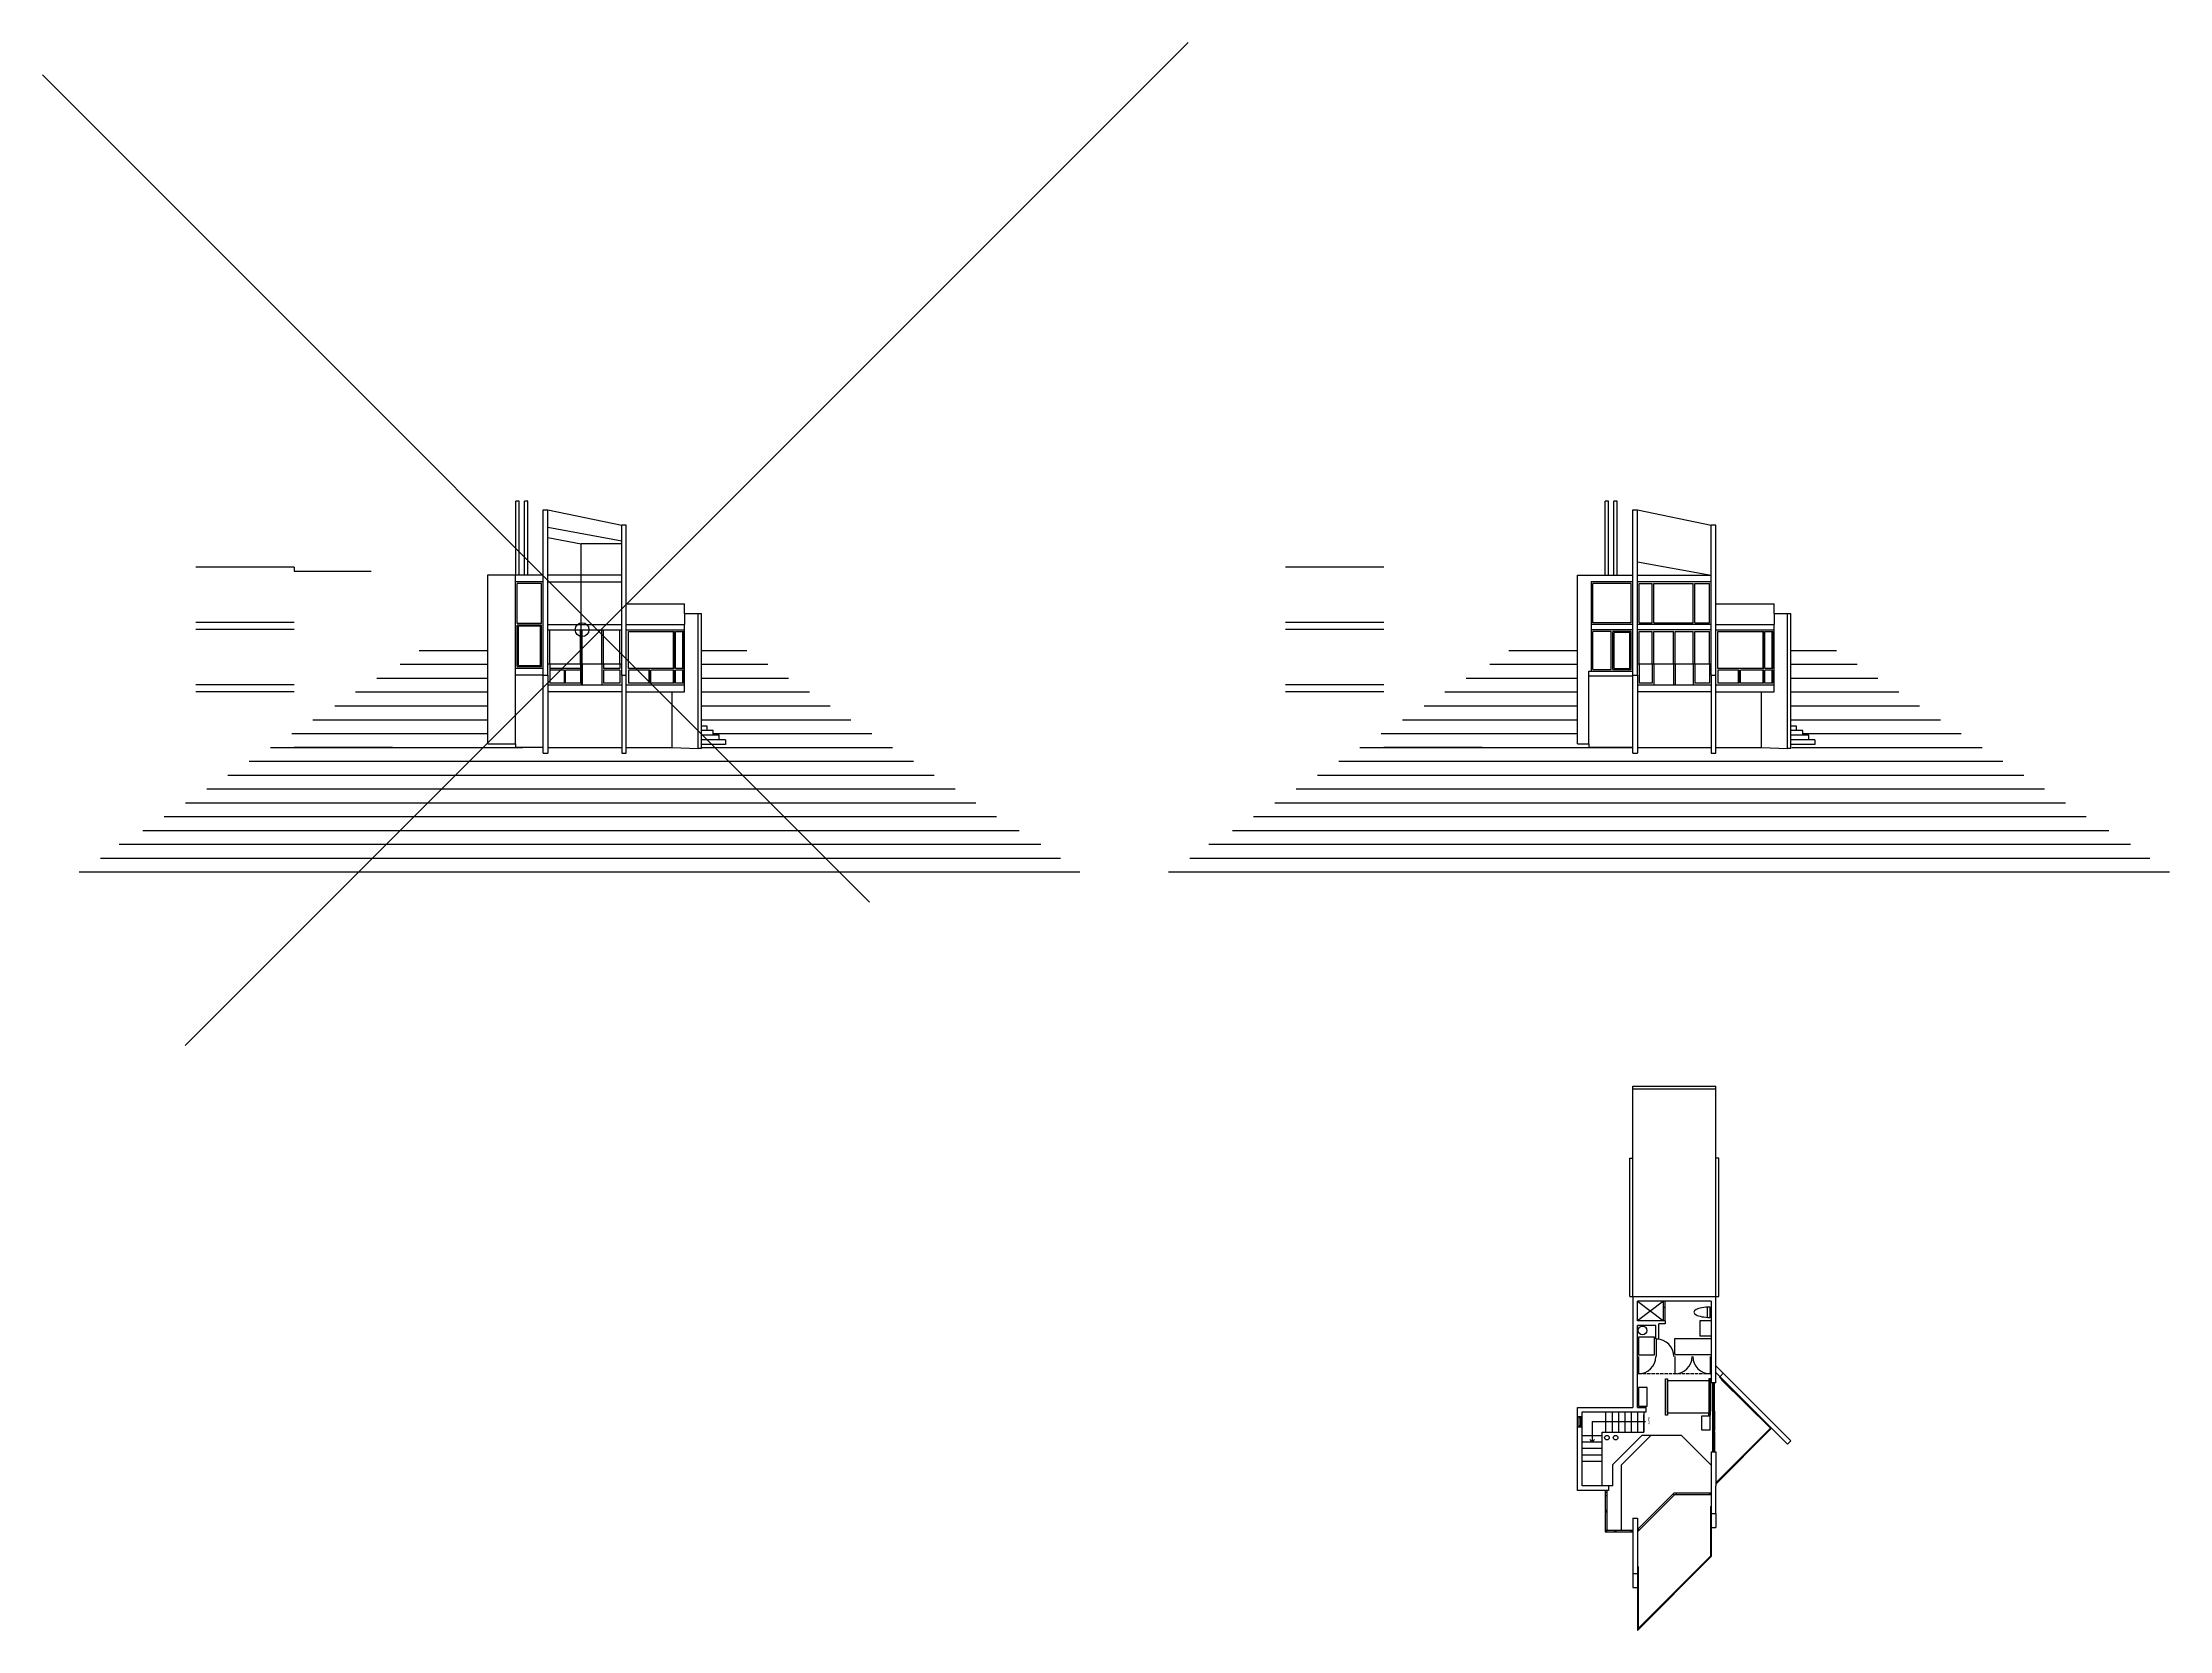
# Model space of a CAD drawing. Header units: inches. Extents: x -30960 to 5972, y 141 to 7569.
# Drawn here: x -22610 to -18922, y 2154 to 4907 of the extents above; entities that cross this region are included whole.
import ezdxf

# ---------------------------------------------------------------- set-up
doc = ezdxf.new("R2010")
doc.units = ezdxf.units.IN
doc.header["$LTSCALE"] = 0.5
doc.header["$MEASUREMENT"] = 0
doc.linetypes.add('ACAD_ISO02W100', pattern=[15, 12, -3])
for name, color, linetype in [('A-doors', 254, 'Continuous'), ('A-Elev-North', 7, 'Continuous'), ('A-Elev-South', 7, 'Continuous'), ('A-fixtures', 140, 'Continuous'), ('A-furniture', 33, 'Continuous'), ('A-glazing', 252, 'Continuous'), ('A-millwork', 252, 'Continuous'), ('A-roof', 253, 'Continuous'), ('A-soffit', 251, 'ACAD_ISO02W100'), ('A-stairs', 252, 'Continuous'), ('A-text', 254, 'Continuous'), ('A-walls', 7, 'Continuous'), ('construction', 160, 'Continuous')]:
    doc.layers.add(name, color=color, linetype=linetype)

msp = doc.modelspace()

# ---------------------------------------------------------------- linework, layer by layer
at = {"layer": 'A-doors'}
msp.add_line((-19812.9, 2659.7, -10295.1), (-19807.9, 2659.7, -10295.1), dxfattribs=at)
at = {"layer": 'A-Elev-North', "color": 251}
for p, q in [((-21676.3, 3829.3), (-21676.3, 4038.4)), ((-21497, 3917.3), (-21497, 3898.3)), ((-19607.8, 3917.3), (-19607.8, 3898.3)), ((-21516.1, 3822.3, -14323), (-21516.1, 3886.3, -14323)), ((-21500.2, 3822.3, -14323), (-21500.2, 3886.3, -14323)), ((-19626.9, 3822.3, -14323), (-19626.9, 3886.3, -14323)), ((-19611, 3822.3, -14323), (-19611, 3886.3, -14323)), ((-21677.8, 3829.3), (-21677.8, 3796.3)), ((-21558.5, 3796.3), (-21558.5, 3819.3)), ((-21516.1, 3796.3), (-21516.1, 3819.3)), ((-21500.2, 3796.3, -14323), (-21500.2, 3819.3, -14323)), ((-19669.3, 3796.3), (-19669.3, 3819.3)), ((-19626.9, 3796.3), (-19626.9, 3819.3)), ((-19611, 3796.3, -14323), (-19611, 3819.3, -14323))]:
    msp.add_line(p, q, dxfattribs=at)
at = {"layer": 'A-Elev-North', "color": 254}
for p, q in [((-22174, 3997.6, -51475.7), (-22174, 3990.6, -51475.7)), ((-22174, 3990.6, -51475.7), (-22040.7, 3990.6, -51475.7))]:
    msp.add_line(p, q, dxfattribs=at)
at = {"layer": 'A-Elev-North', "color": 253}
for p, q in [((-21838.1, 3984.3), (-21742.1, 3984.3)), ((-19948.9, 3983.6, -51475.7), (-19852.9, 3983.6, -51475.7)), ((-21742.1, 3972.3), (-21790.1, 3972.3)), ((-19924.9, 3972.3, 133814.9), (-19924.9, 3817.3)), ((-21742.1, 3822.3), (-21790.1, 3822.3)), ((-21742.1, 3810.3), (-21790.1, 3810.3)), ((-21497, 3793.3, -10295.1), (-21549.3, 3793.3, -10295.1)), ((-19607.8, 3793.3, -10295.1), (-19660.1, 3793.3, -10295.1)), ((-21790.1, 3691.3), (-21790.1, 3685.9))]:
    msp.add_line(p, q, dxfattribs=at)
at = {"layer": 'A-Elev-North', "color": 252}
for p, q in [((-21745.1, 3969.3, 60978.9), (-21787.1, 3969.3, 60978.9)), ((-19852.9, 3972.3, 133814.9), (-19924.9, 3972.3, 133814.9)), ((-19855.9, 3969.3, 133814.9), (-19921.9, 3969.3, 133814.9)), ((-21745.1, 3900.3), (-21787.1, 3900.3)), ((-21745.1, 3897.3), (-21787.1, 3897.3)), ((-21747.1, 3895.3), (-21785.1, 3895.3)), ((-21730.9, 3829.3), (-21730.9, 3889.3)), ((-21677.8, 3829.3), (-21677.8, 3889.3)), ((-21674.8, 3829.3), (-21674.8, 3889.3)), ((-21640.8, 3829.3), (-21640.8, 3889.3)), ((-21637.8, 3829.3), (-21637.8, 3889.3)), ((-21609.1, 3829.3), (-21609.1, 3889.3)), ((-21594.5, 3822.3, -15011.7), (-21594.5, 3886.3, -15374.6)), ((-21515, 3822.3, -14560.7), (-21515, 3886.3, -14923.7)), ((-21512.9, 3822.3, -14548.7), (-21512.9, 3886.3, -14911.7)), ((-21499.1, 3822.3, -14470.5), (-21499.1, 3886.3, -14833.5)), ((-19855.9, 3901.3, -25734.8), (-19921.9, 3901.3, -25734.8)), ((-19890.4, 3886.3, 12), (-19921.9, 3886.3, 12)), ((-19855.9, 3886.3, 12), (-19887.4, 3886.3, 12)), ((-19857.9, 3884.3, 12), (-19885.4, 3884.3, 12)), ((-19705.3, 3822.3, -15011.7), (-19705.3, 3886.3, -15374.6)), ((-19625.8, 3822.3, -14560.7), (-19625.8, 3886.3, -14923.7)), ((-19623.7, 3822.3, -14548.7), (-19623.7, 3886.3, -14911.7)), ((-19609.9, 3822.3, -14470.5), (-19609.9, 3886.3, -14833.5)), ((-21787.1, 3825.3), (-21745.1, 3825.3)), ((-21785.1, 3827.3), (-21747.1, 3827.3)), ((-21594.5, 3819.3), (-21594.5, 3796.3)), ((-21557.4, 3796.3, -14653.9), (-21557.4, 3819.3, -14784.3)), ((-21555.3, 3796.3, -14641.9), (-21555.3, 3819.3, -14772.3)), ((-21515, 3796.3, -14413.3), (-21515, 3819.3, -14543.7)), ((-21512.9, 3796.3, -14401.2), (-21512.9, 3819.3, -14531.7)), ((-21499.1, 3796.3, -14323), (-21499.1, 3819.3, -14453.5)), ((-19928.9, 3817.3), (-19852.9, 3817.3)), ((-19928.9, 3809.3), (-19852.9, 3809.3)), ((-19921.9, 3820.3), (-19890.4, 3820.3)), ((-19887.4, 3820.3), (-19855.9, 3820.3)), ((-19885.4, 3822.3), (-19857.9, 3822.3)), ((-19705.3, 3819.3), (-19705.3, 3796.3)), ((-19668.3, 3796.3, -14653.9), (-19668.3, 3819.3, -14784.3)), ((-19666.1, 3796.3, -14641.9), (-19666.1, 3819.3, -14772.3)), ((-19625.8, 3796.3, -14413.3), (-19625.8, 3819.3, -14543.7)), ((-19623.7, 3796.3, -14401.2), (-19623.7, 3819.3, -14531.7)), ((-19609.9, 3796.3, -14323), (-19609.9, 3819.3, -14453.5))]:
    msp.add_line(p, q, dxfattribs=at)
at = {"layer": 'A-Elev-North', "color": 7}
for p, q in [((-21598.1, 3934.3), (-21497, 3934.3)), ((-21497, 3917.3, -10295.1), (-21497, 3934.3, -10295.1)), ((-21497, 3917.3), (-21467.9, 3917.3)), ((-19708.9, 3934.3), (-19607.8, 3934.3)), ((-19607.8, 3917.3, -10295.1), (-19607.8, 3934.3, -10295.1)), ((-19607.8, 3917.3), (-19578.8, 3917.3)), ((-21742.1, 3810.3), (-21734.1, 3810.3)), ((-21734.1, 3810.3), (-21734.1, 3675.3)), ((-21606.1, 3810.3), (-21606.1, 3675.3)), ((-21606.1, 3810.3), (-21598.1, 3810.3)), ((-19852.9, 3810.3), (-19844.9, 3810.3)), ((-19844.9, 3810.3), (-19844.9, 3675.3)), ((-19716.9, 3810.3), (-19708.9, 3810.3)), ((-19716.9, 3810.3), (-19716.9, 3675.3)), ((-21518.7, 3685.3), (-21473.6, 3683.3, -10295.1)), ((-19629.5, 3685.3), (-19584.4, 3683.3, -10295.1))]:
    msp.add_line(p, q, dxfattribs=at)
at = {"layer": 'A-Elev-North', "color": 250}
for p, q in [((-21730.9, 3829.3), (-21730.9, 3796.3)), ((-21677.8, 3822.3), (-21730.9, 3822.3)), ((-21705.4, 3819.3), (-21730.9, 3819.3)), ((-21705.4, 3796.3), (-21705.4, 3819.3)), ((-21677.8, 3819.3), (-21703.3, 3819.3)), ((-21703.3, 3796.3), (-21703.3, 3819.3)), ((-21677.8, 3829.3), (-21677.8, 3796.3)), ((-21676.3, 3829.3), (-21676.3, 3793.3)), ((-21674.8, 3829.3), (-21674.8, 3793.3)), ((-21640.8, 3829.3), (-21640.8, 3793.3)), ((-21637.8, 3829.3), (-21637.8, 3822.3)), ((-21609.1, 3822.3), (-21637.8, 3822.3)), ((-21637.8, 3819.3), (-21637.8, 3796.3)), ((-21609.1, 3819.3), (-21637.8, 3819.3)), ((-21609.1, 3829.3), (-21609.1, 3822.3)), ((-21609.1, 3819.3), (-21609.1, 3796.3)), ((-19841.7, 3829.3), (-19841.7, 3796.3)), ((-19819.4, 3829.3), (-19819.4, 3796.3)), ((-19816.4, 3829.3), (-19816.4, 3793.3)), ((-19782.4, 3829.3), (-19782.4, 3793.3)), ((-19779.4, 3829.3), (-19779.4, 3793.3)), ((-19748.4, 3829.3, -25737.8), (-19748.4, 3793.3, -25737.8)), ((-19745.4, 3829.3, -25737.8), (-19745.4, 3796.3, -25737.8)), ((-19719.9, 3829.3), (-19719.9, 3796.3)), ((-21677.8, 3796.3), (-21730.9, 3796.3)), ((-21609.1, 3796.3), (-21637.8, 3796.3)), ((-19819.4, 3796.3), (-19841.7, 3796.3)), ((-19719.9, 3796.3), (-19745.4, 3796.3, -25737.8))]:
    msp.add_line(p, q, dxfattribs=at)
at = {"layer": 'A-Elev-North'}
msp.add_line((-19928.9, 3691.3, -51475.7), (-19928.9, 3685.9, -51475.7), dxfattribs=at)
at = {"layer": 'A-Elev-North', "color": 250}
msp.add_circle((-21674.8, 3889.3), 12, dxfattribs=at)
at = {"layer": 'A-Elev-South', "color": 253}
for p, q in [((-21789.9, 3984.3), (-21789.9, 4112.1)), ((-21783.9, 4112.1), (-21789.9, 4112.1)), ((-21783.9, 3984.3), (-21783.9, 4112.1)), ((-21774.9, 3984.3), (-21774.9, 4112.1)), ((-21768.9, 4112.1), (-21774.9, 4112.1)), ((-21768.9, 3984.3), (-21768.9, 4112.1)), ((-21734.1, 3810.3), (-21734.1, 4096.8)), ((-19900.7, 3983.6, -51475.7), (-19900.7, 4112.1)), ((-19894.7, 4112.1), (-19900.7, 4112.1)), ((-19894.7, 3983.6, -51475.7), (-19894.7, 4112.1)), ((-19885.7, 3983.6, -51475.7), (-19885.7, 4112.1)), ((-19879.7, 4112.1), (-19885.7, 4112.1)), ((-19879.7, 3983.6, -51475.7), (-19879.7, 4112.1)), ((-19844.9, 3810.3), (-19844.9, 4096.8)), ((-21606.1, 3810.3), (-21606.1, 4070.3)), ((-19716.9, 3810.3), (-19716.9, 4070.3)), ((-21838.1, 3691.3), (-21838.1, 3984.3)), ((-21790.1, 3691.3), (-21790.1, 3984.3)), ((-19948.9, 3691.3), (-19948.9, 3983.6, -51475.7)), ((-19716.9, 3972.3, 133814.9), (-19844.9, 3972.3, 133814.9)), ((-21473.6, 3683.3, -10295.1), (-21473.6, 3917.3, -10295.1)), ((-19584.4, 3683.3, -10295.1), (-19584.4, 3917.3, -10295.1)), ((-19852.9, 3898.3), (-19924.9, 3898.3)), ((-19852.9, 3889.3), (-19924.9, 3889.3)), ((-19716.9, 3898.3, -25734.8), (-19844.9, 3898.3, -25734.8)), ((-19716.9, 3889.3, -25734.8), (-19844.9, 3889.3, -25734.8)), ((-21606.1, 3829.3), (-21734.1, 3829.3)), ((-19928.9, 3691.3, 1715.9), (-19928.9, 3817.3, -20470.9)), ((-19716.7, 3829.3), (-19844.7, 3829.3)), ((-21606.1, 3793.3), (-21734.1, 3793.3)), ((-21606.1, 3781.3), (-21734.1, 3781.3)), ((-21497, 3793.3), (-21598.1, 3793.3)), ((-19716.9, 3793.3), (-19844.9, 3793.3)), ((-19716.9, 3781.3), (-19844.9, 3781.3)), ((-19607.8, 3793.3), (-19708.9, 3793.3)), ((-21838.1, 3691.3, -5147.6), (-21790.1, 3691.3, -1029.5)), ((-19948.9, 3691.3, -5147.6), (-19928.9, 3691.3, -3431.7)), ((-21790.1, 3685.9), (-21742.1, 3685.9)), ((-19928.9, 3685.9), (-19852.9, 3685.9)), ((-19711.1, 2534.8, -10295.1), (-19711.1, 2500.8, -10295.1))]:
    msp.add_line(p, q, dxfattribs=at)
at = {"layer": 'A-Elev-South', "color": 7}
for p, q in [((-21742.1, 3675.3), (-21742.1, 4096.8)), ((-21742.1, 4096.8), (-21734.1, 4096.8)), ((-21734.1, 4096.8), (-21606.1, 4070.3)), ((-19852.9, 4096.8), (-19844.9, 4096.8)), ((-19852.9, 3675.3), (-19852.9, 4096.8)), ((-19844.9, 4096.8), (-19716.9, 4070.3)), ((-21742.1, 3918.3, -5147.6), (-21742.1, 4093, -5147.6)), ((-21598.1, 4070.3), (-21606.1, 4070.3)), ((-21598.1, 3675.3), (-21598.1, 4070.3)), ((-19852.9, 3918.3, -5147.6), (-19852.9, 4093, -5147.6)), ((-19708.9, 4070.3), (-19716.9, 4070.3)), ((-19708.9, 3675.3), (-19708.9, 4070.3)), ((-21467.9, 3683.3, -10295.1), (-21467.9, 3917.3, -10295.1)), ((-19578.8, 3683.3, -10295.1), (-19578.8, 3917.3, -10295.1)), ((-21742.1, 3675.3), (-21734.1, 3675.3)), ((-21606.1, 3675.3), (-21598.1, 3675.3)), ((-21467.9, 3683.3, -10295.1), (-21473.6, 3683.3, -10295.1)), ((-19852.9, 3675.3), (-19844.9, 3675.3)), ((-19716.9, 3675.3), (-19708.9, 3675.3)), ((-19578.8, 3683.3, -10295.1), (-19584.4, 3683.3, -10295.1)), ((-19708.9, 2357.1, -10295.1), (-19708.9, 2405.1, -10295.1))]:
    msp.add_line(p, q, dxfattribs=at)
at = {"layer": 'A-Elev-South', "color": 251}
for p, q in [((-21606.1, 4038.4), (-21676.3, 4038.4)), ((-19714.6, 2536.8, -10295.1), (-19714.6, 2583.8, -10295.1)), ((-19714.6, 2534.8, -10295.1), (-19714.6, 2583.8, -10295.1)), ((-19844.9, 2253.1, -10295.1), (-19844.9, 2229.1, -10295.1))]:
    msp.add_line(p, q, dxfattribs=at)
at = {"layer": 'A-Elev-South', "color": 2, "ltscale": 0.1}
for p, q in [((-22174, 3997.6, -51475.7), (-22344.5, 3997.6, -51475.7)), ((-20284.8, 3997.6, -51475.7), (-20455.3, 3997.6, -51475.7)), ((-22174, 3901.6, -51475.7), (-22344.5, 3901.6, -51475.7)), ((-22174, 3889.6, -51475.7), (-22344.5, 3889.6, -51475.7)), ((-20284.8, 3901.6, -51475.7), (-20455.3, 3901.6, -51475.7)), ((-20284.8, 3889.6, -51475.7), (-20455.3, 3889.6, -51475.7)), ((-22174, 3793.6, -51475.7), (-22344.5, 3793.6, -51475.7)), ((-22174, 3781.6, -51475.7), (-22344.5, 3781.6, -51475.7)), ((-20284.8, 3793.6, -51475.7), (-20455.3, 3793.6, -51475.7)), ((-20284.8, 3781.6, -51475.7), (-20455.3, 3781.6, -51475.7)), ((-22003.4, 3685.3, -51475.7), (-22174, 3685.3, -51475.7)), ((-20114.3, 3685.3, -51475.7), (-20284.8, 3685.3, -51475.7))]:
    msp.add_line(p, q, dxfattribs=at)
at = {"layer": 'A-Elev-South', "color": 252}
for p, q in [((-21787.1, 3900.3), (-21787.1, 3969.3)), ((-21745.1, 3900.3), (-21745.1, 3969.3)), ((-19921.9, 3901.3, -25734.8), (-19921.9, 3969.3, 133814.9)), ((-19855.9, 3901.3, -25734.8), (-19855.9, 3969.3, 133814.9)), ((-19841.9, 3901.3, -25746.8), (-19841.9, 3969.3, 159549.8)), ((-19819.4, 3901.3, -25746.8), (-19819.4, 3969.3, 159549.8)), ((-19816.4, 3901.3, -25746.8), (-19816.4, 3969.3, 159549.8)), ((-19748.4, 3901.3, -51484.7), (-19748.4, 3969.3, 133811.9)), ((-19745.4, 3901.3, -51484.7), (-19745.4, 3969.3, 133811.9)), ((-19719.9, 3901.3, -25746.8), (-19719.9, 3969.3, 159549.8)), ((-21787.1, 3825.3), (-21787.1, 3897.3)), ((-21785.1, 3827.3), (-21785.1, 3895.3)), ((-21747.1, 3827.3), (-21747.1, 3895.3)), ((-21745.1, 3825.3), (-21745.1, 3897.3)), ((-19921.9, 3820.3, -215796), (-19921.9, 3886.3, -60921)), ((-19890.4, 3820.3, -215796), (-19890.4, 3886.3, -60921)), ((-19887.4, 3820.3, 1.2), (-19887.4, 3886.3, 12)), ((-19885.4, 3822.3, 1.2), (-19885.4, 3884.3, 12)), ((-19857.9, 3822.3, 1.2), (-19857.9, 3884.3, 12)), ((-19855.9, 3820.3, 1.2), (-19855.9, 3886.3, 12)), ((-19841.9, 3829.3), (-19841.9, 3886.3, -25737.8)), ((-19819.4, 3829.3), (-19819.4, 3886.3, -25737.8)), ((-19816.4, 3829.3), (-19816.4, 3886.3, -25737.8)), ((-19782.4, 3829.3), (-19782.4, 3886.3, -25737.8)), ((-19779.4, 3829.3), (-19779.4, 3886.3, -25737.8)), ((-19748.4, 3829.3, -25737.8), (-19748.4, 3886.3, -51475.7)), ((-19745.4, 3829.3, -25737.8), (-19745.4, 3886.3, -51475.7)), ((-19719.9, 3829.3), (-19719.9, 3886.3, -25737.8)), ((-21515, 3822.3), (-21594.5, 3822.3)), ((-21557.4, 3819.3), (-21594.5, 3819.3)), ((-21515, 3819.3), (-21555.3, 3819.3)), ((-21499.1, 3822.3), (-21512.9, 3822.3)), ((-21499.1, 3819.3), (-21512.9, 3819.3)), ((-19625.8, 3822.3), (-19705.3, 3822.3)), ((-19668.3, 3819.3), (-19705.3, 3819.3)), ((-19625.8, 3819.3), (-19666.1, 3819.3)), ((-19609.9, 3822.3), (-19623.7, 3822.3)), ((-19609.9, 3819.3), (-19623.7, 3819.3)), ((-22067.6, 3781.3, -15442.7), (-21838.1, 3781.3, -15442.7)), ((-21557.4, 3796.3), (-21594.5, 3796.3)), ((-21515, 3796.3), (-21555.3, 3796.3)), ((-21499.1, 3796.3), (-21512.9, 3796.3)), ((-21467.9, 3781.3, -15442.7), (-21280.7, 3781.3, -15442.7)), ((-20178.5, 3781.3, -15442.7), (-19948.9, 3781.3, -15442.7)), ((-19668.3, 3796.3), (-19705.3, 3796.3)), ((-19625.8, 3796.3), (-19666.1, 3796.3)), ((-19609.9, 3796.3), (-19623.7, 3796.3)), ((-19578.8, 3781.3, -15442.7), (-19391.6, 3781.3, -15442.7)), ((-22252, 3661.3, -15442.7), (-21100.2, 3661.3, -15442.7)), ((-20362.8, 3661.3, -15442.7), (-19211.1, 3661.3, -15442.7)), ((-22436.3, 3541.3, -10295.1), (-20916.8, 3541.3, -10295.1)), ((-20547.1, 3541.3, -10295.1), (-19027.6, 3541.3, -10295.1)), ((-19716.9, 2357.1, -10295.1), (-19716.9, 2333.1, -10295.1)), ((-19708.9, 2357.1, -10295.1), (-19708.9, 2333.1, -10295.1)), ((-19852.9, 2253.1, -10295.1), (-19852.9, 2229.1, -10295.1))]:
    msp.add_line(p, q, dxfattribs=at)
at = {"layer": 'A-Elev-South', "color": 126}
for p, q in [((-21957.1, 3853.3, -15442.7), (-21838.1, 3853.3, -15442.7)), ((-21467.9, 3853.3, -15442.7), (-21389, 3853.3, -15442.7)), ((-20067.9, 3853.3, -15442.7), (-19948.9, 3853.3, -15442.7)), ((-19578.8, 3853.3, -15442.7), (-19499.9, 3853.3, -15442.7)), ((-22030.8, 3805.3, -15442.7), (-21838.1, 3805.3, -15442.7)), ((-21990.2, 3829.3, -15442.7), (-21838.1, 3829.3, -15442.7)), ((-21467.9, 3829.3, -15442.7), (-21352.9, 3829.3, -15442.7)), ((-21467.9, 3805.3, -15442.7), (-21316.8, 3805.3, -15442.7)), ((-20141.6, 3805.3, -15442.7), (-19948.9, 3805.3, -15442.7)), ((-20101, 3829.3, -15442.7), (-19948.9, 3829.3, -15442.7)), ((-19578.8, 3829.3, -15442.7), (-19463.8, 3829.3, -15442.7)), ((-19578.8, 3805.3, -15442.7), (-19427.7, 3805.3, -15442.7)), ((-22141.4, 3733.3, -15442.7), (-21838.1, 3733.3, -15442.7)), ((-22103.6, 3757.3, -15442.7), (-21838.1, 3757.3, -15442.7)), ((-21467.9, 3757.3, -15442.7), (-21244.6, 3757.3, -15442.7)), ((-21467.9, 3733.3, -15442.7), (-21208.5, 3733.3, -15442.7)), ((-20252.2, 3733.3, -15442.7), (-19948.9, 3733.3, -15442.7)), ((-20214.4, 3757.3, -15442.7), (-19948.9, 3757.3, -15442.7)), ((-19578.8, 3757.3, -15442.7), (-19355.5, 3757.3, -15442.7)), ((-19578.8, 3733.3, -15442.7), (-19319.4, 3733.3, -15442.7)), ((-22178.2, 3709.3, -15442.7), (-21838.1, 3709.3, -15442.7)), ((-21447.5, 3709.3, -15442.7), (-21172.4, 3709.3, -15442.7)), ((-20289.1, 3709.3, -15442.7), (-19948.9, 3709.3, -15442.7)), ((-19558.3, 3709.3, -15442.7), (-19283.3, 3709.3, -15442.7)), ((-22215.1, 3685.3, -2320.6), (-21778.1, 3685.3, -8715)), ((-21466.3, 3685.3, -13275.5), (-21136.3, 3685.3, -18103.7)), ((-20325.9, 3685.3, -2320.6), (-19852.9, 3685.3, -9241.7)), ((-19577.2, 3685.3, -13275.5), (-19247.2, 3685.3, -18103.7)), ((-22288.8, 3637.3, -15442.7), (-21064.2, 3637.3, -15442.7)), ((-20399.7, 3637.3, -15442.7), (-19175, 3637.3, -15442.7)), ((-22362.6, 3589.3), (-20992, 3589.3)), ((-22325.7, 3613.3), (-21028.1, 3613.3)), ((-20473.4, 3589.3), (-19102.8, 3589.3)), ((-20436.5, 3613.3), (-19138.9, 3613.3)), ((-22399.4, 3565.3), (-20955.9, 3565.3)), ((-20510.3, 3565.3), (-19066.7, 3565.3)), ((-22477.3, 3517.3, -10295.1), (-20879.2, 3517.3, -10295.1)), ((-20588.1, 3517.3, -10295.1), (-18990, 3517.3, -10295.1)), ((-22546.9, 3469.3, -10295.1), (-20811.5, 3469.3, -10295.1)), ((-22510, 3493.3, -10295.1), (-20845.3, 3493.3, -10295.1)), ((-20657.7, 3469.3, -10295.1), (-18922.3, 3469.3, -10295.1)), ((-20620.9, 3493.3, -10295.1), (-18956.2, 3493.3, -10295.1))]:
    msp.add_line(p, q, dxfattribs=at)
at = {"layer": 'A-Elev-South', "color": 250}
for p, q in [((-19714.6, 2534.8, -10295.1), (-19714.6, 2500.8, -10295.1)), ((-19711.1, 2498.8, -10295.1), (-19711.1, 2463.8, -10295.1))]:
    msp.add_line(p, q, dxfattribs=at)
at = {"layer": 'A-fixtures'}
for p, q in [((-19844.9, 2725.1, -10295.1), (-19799.9, 2691.1, -10295.1)), ((-19799.9, 2725.1, -10295.1), (-19844.9, 2691.1, -10295.1)), ((-19799.9, 2691.1, -10295.1), (-19799.9, 2725.1, -10295.1)), ((-19799.9, 2715.1, -10295.1), (-19796.9, 2715.1, -10295.1)), ((-19796.9, 2691.1, -10295.1), (-19796.9, 2725.1, -10295.1)), ((-19723.9, 2714.9, -10295.1), (-19723.9, 2697.2, -10295.1)), ((-19718.9, 2697.1, -10295.1), (-19718.9, 2715.1, -10295.1)), ((-19718.9, 2697.1, -10295.1), (-19718.9, 2715.1, -10295.1))]:
    msp.add_line(p, q, dxfattribs=at)
at = {"layer": 'A-fixtures', "elevation": -10295.1}
msp.add_lwpolyline([(-19843.2, 2631.9), (-19815.2, 2631.9), (-19815.2, 2662.9), (-19843.2, 2662.9), (-19843.2, 2631.9)], dxfattribs=at)
at = {"layer": 'A-fixtures'}
msp.add_circle((-19835.9, 2674.6, -10295.1), 7.5, dxfattribs=at)
msp.add_ellipse((-19718.9, 2706.1, -10295.1), major_axis=(28, 0), ratio=0.321429, start_param=1.570796, end_param=4.712389, dxfattribs=at)
at = {"layer": 'A-furniture', "elevation": -10295.1}
for points in [[(-19717.9, 2527.8), (-19717.9, 2590.8), (-19720.9, 2590.8), (-19720.9, 2527.8), (-19717.9, 2527.8), (-19720.9, 2527.8), (-19720.9, 2530.8), (-19792.9, 2530.8), (-19792.9, 2527.8), (-19792.9, 2527.8), (-19795.9, 2527.8), (-19795.9, 2590.8), (-19792.9, 2590.8), (-19792.9, 2587.8), (-19792.9, 2530.8), (-19792.9, 2587.8), (-19720.9, 2587.8)], [(-19842.9, 2543.3), (-19827.9, 2543.3), (-19827.9, 2575.3), (-19842.9, 2575.3), (-19842.9, 2543.3)], [(-19718.9, 2502), (-19718.9, 2526), (-19733.9, 2526), (-19733.9, 2502), (-19718.9, 2502)]]:
    msp.add_lwpolyline(points, dxfattribs=at)
at = {"layer": 'A-glazing', "color": 253}
for p, q in [((-21734.1, 4066.8), (-21606.1, 4043.2, -9151.2)), ((-19844.9, 4007.2, 9151.2), (-19716.9, 3983.6)), ((-21598.1, 3898.3, -15442.7), (-21497, 3898.3, -15442.7)), ((-19708.9, 3898.3, -15442.7), (-19607.8, 3898.3, -15442.7)), ((-21598.1, 3781.3, -10295.1), (-21497, 3781.3, -10295.1)), ((-19708.9, 3781.3, -10295.1), (-19607.8, 3781.3, -10295.1))]:
    msp.add_line(p, q, dxfattribs=at)
at = {"layer": 'A-glazing', "color": 251}
for p, q in [((-21734.1, 4049, 4126.3), (-21676.3, 4038.4)), ((-21497, 3781.3), (-21497, 3898.3)), ((-19607.8, 3781.3), (-19607.8, 3898.3)), ((-21518.7, 3685.3), (-21518.7, 3781.3)), ((-19629.5, 3685.3), (-19629.5, 3781.3))]:
    msp.add_line(p, q, dxfattribs=at)
at = {"layer": 'A-glazing'}
for p, q in [((-21734.1, 3984.3), (-21606.1, 3984.3)), ((-19844.9, 3983.6), (-19716.9, 3983.6)), ((-21734.1, 3972.3), (-21606.1, 3972.3)), ((-19841.9, 3969.3, 133811.9), (-19819.4, 3969.3, 133811.9)), ((-19816.4, 3969.3, 133811.9), (-19748.4, 3969.3, 108074.1)), ((-19745.4, 3969.3, 133811.9), (-19719.9, 3969.3, 133811.9)), ((-21734.1, 3898.3, -25737.8), (-21606.1, 3898.3, -25737.8)), ((-21734.1, 3889.3, -25737.8), (-21606.1, 3889.3, -25737.8)), ((-21598.1, 3889.3, -25737.8), (-21497, 3889.3, -25737.8)), ((-21594.5, 3886.3, -25737.8), (-21515, 3886.3, -25737.8)), ((-21512.9, 3886.3, -25737.8), (-21499.1, 3886.3, -25737.8)), ((-19841.9, 3901.3, -51484.7), (-19819.4, 3901.3, -51484.7)), ((-19841.9, 3886.3, -51475.7), (-19819.4, 3886.3, -51475.7)), ((-19816.4, 3901.3, -51484.7), (-19748.4, 3901.3, -77222.5)), ((-19816.4, 3886.3, -51475.7), (-19782.4, 3886.3, -51475.7)), ((-19779.4, 3886.3, -51475.7), (-19748.4, 3886.3, -77213.5)), ((-19745.4, 3901.3, -77222.5), (-19719.9, 3901.3, -51484.7)), ((-19745.4, 3886.3, -77213.5), (-19719.9, 3886.3, -51475.7)), ((-19708.9, 3889.3, -25737.8), (-19607.8, 3889.3, -25737.8)), ((-19705.3, 3886.3, -25737.8), (-19625.8, 3886.3, -25737.8)), ((-19705.3, 3886.3, -25737.8), (-19625.8, 3886.3, -25737.8)), ((-19623.7, 3886.3, -25737.8), (-19609.9, 3886.3, -25737.8)), ((-19623.7, 3886.3, -25737.8), (-19609.9, 3886.3, -25737.8)), ((-19714.6, 2581.8, -10295.1), (-19711.1, 2581.8, -10295.1)), ((-19712.9, 2583.8, -10295.1), (-19711.1, 2583.8, -10295.1)), ((-19711.1, 2534.8, -10295.1), (-19711.1, 2583.8, -10295.1)), ((-19711.1, 2498.8, -10295.1), (-19711.1, 2583.8, -10295.1)), ((-19946.4, 2525.1, -10295.1), (-19946.4, 2507.1, -10295.1)), ((-19943.4, 2523.1, -10295.1), (-19946.4, 2523.1, -10295.1)), ((-19943.4, 2509.1, -10295.1), (-19946.4, 2509.1, -10295.1)), ((-19943.4, 2525.1, -10295.1), (-19943.4, 2507.1, -10295.1)), ((-19833.9, 2498.1, -10295.1), (-19833.9, 2528.1, -10295.1)), ((-19714.6, 2536.8, -10295.1), (-19711.1, 2536.8, -10295.1)), ((-19714.6, 2534.8, -10295.1), (-19711.1, 2534.8, -10295.1)), ((-19714.6, 2500.8, -10295.1), (-19711.1, 2500.8, -10295.1)), ((-19714.6, 2498.8, -10295.1), (-19711.1, 2498.8, -10295.1)), ((-19714.6, 2465.8, -10295.1), (-19712.9, 2465.8, -10295.1)), ((-19714.6, 2463.8, -10295.1), (-19712.9, 2463.8, -10295.1)), ((-19900.9, 2397.1, -10295.1), (-19900.9, 2325.1, -10295.1)), ((-19900.9, 2394.1, -10295.1), (-19897.9, 2394.1, -10295.1)), ((-19900.9, 2389.1, -10295.1), (-19900.9, 2387.1, -10295.1)), ((-19897.9, 2362.1, -10295.1), (-19900.9, 2362.1, -10295.1)), ((-19897.9, 2397.1, -10295.1), (-19897.9, 2328.1, -10295.1)), ((-19897.9, 2387.1, -10295.1), (-19897.9, 2389.1, -10295.1)), ((-19897.9, 2362.1, -10295.1), (-19897.9, 2360.1, -10295.1)), ((-19897.9, 2359.1, -10295.1), (-19897.9, 2361.1, -10295.1)), ((-19781, 2393.2, -10295.1), (-19844.9, 2329.3, -10295.1)), ((-19779.8, 2390.2, -10295.1), (-19844.9, 2325.1, -10295.1)), ((-19783.2, 2391.1, -10295.1), (-19781, 2388.9, -10295.1)), ((-19781, 2393.2, -10295.1), (-19777.9, 2393.2, -10295.1)), ((-19779.8, 2390.2, -10295.1), (-19777.9, 2390.2, -10295.1)), ((-19777.9, 2393.2, -10295.1), (-19777.9, 2390.2, -10295.1)), ((-19777.9, 2393.2, -10295.1), (-19716.9, 2393.2, -10295.1)), ((-19777.9, 2390.2, -10295.1), (-19716.9, 2390.2, -10295.1)), ((-19719.9, 2393.2, -10295.1), (-19719.9, 2390.2, -10295.1)), ((-19900.9, 2360.1, -10295.1), (-19897.9, 2360.1, -10295.1)), ((-19897.9, 2328.1, -10295.1), (-19900.9, 2328.1, -10295.1)), ((-19900.9, 2325.1, -10295.1), (-19897.9, 2325.1, -10295.1)), ((-19897.9, 2325.1, -10295.1), (-19897.9, 2328.1, -10295.1)), ((-19897.9, 2328.1, -10295.1), (-19852.9, 2328.1, -10295.1)), ((-19897.9, 2325.1, -10295.1), (-19852.9, 2325.1, -10295.1)), ((-19883.9, 2325.1, -10295.1), (-19883.9, 2328.1, -10295.1)), ((-19881.9, 2325.1, -10295.1), (-19881.9, 2328.1, -10295.1)), ((-19855.9, 2325.1, -10295.1), (-19855.9, 2328.1, -10295.1)), ((-19843.5, 2330.7, -10295.1), (-19841.3, 2328.6, -10295.1))]:
    msp.add_line(p, q, dxfattribs=at)
at = {"layer": 'A-glazing', "color": 7}
for p, q in [((-21598.1, 3937.3, -25737.8), (-21598.1, 3937.3, -25737.8)), ((-19708.9, 3937.3, -25737.8), (-19708.9, 3937.3, -25737.8)), ((-21734.1, 3685.3, -25737.8), (-21606.1, 3685.3, -25737.8)), ((-21598.1, 3685.3, -25737.8), (-21518.7, 3685.3, -25737.8)), ((-19844.9, 3685.3, -25737.8), (-19716.9, 3685.3, -25737.8)), ((-19708.9, 3685.3, -25737.8), (-19629.5, 3685.3, -25737.8))]:
    msp.add_line(p, q, dxfattribs=at)
at = {"layer": 'A-glazing', "color": 252}
for p, q in [((-21458.1, 3722.3, 10295.1), (-21467.9, 3722.3, 10295.1)), ((-21458.1, 3714.3, -5147.6), (-21467.9, 3714.3, -5147.6)), ((-21447.5, 3706.3, -10295.1), (-21467.9, 3706.3, -10295.1)), ((-21436.8, 3698.3, -5147.6), (-21467.9, 3698.3, -5147.6)), ((-21426.2, 3690.3, -5147.6), (-21467.9, 3690.3, -5147.6)), ((-21458.1, 3714.3, 10295.1), (-21458.1, 3722.3, 10295.1)), ((-21447.5, 3714.3), (-21458.1, 3714.3)), ((-21447.5, 3706.3, 5147.6), (-21447.5, 3714.3, 5147.6)), ((-21436.8, 3706.3, -5147.6), (-21447.5, 3706.3, -5147.6)), ((-21436.8, 3698.3), (-21436.8, 3706.3)), ((-21426.2, 3698.3, -5147.6), (-21436.8, 3698.3, -5147.6)), ((-21426.2, 3698.3, -5147.6), (-21426.2, 3690.3, -5147.6)), ((-19568.9, 3722.3, 10295.1), (-19578.8, 3722.3, 10295.1)), ((-19568.9, 3714.3, -5147.6), (-19578.8, 3714.3, -5147.6)), ((-19558.3, 3706.3, -10295.1), (-19578.8, 3706.3, -10295.1)), ((-19547.7, 3698.3, -5147.6), (-19578.8, 3698.3, -5147.6)), ((-19537.1, 3690.3, -5147.6), (-19578.8, 3690.3, -5147.6)), ((-19568.9, 3714.3, 10295.1), (-19568.9, 3722.3, 10295.1)), ((-19558.3, 3714.3), (-19568.9, 3714.3)), ((-19558.3, 3706.3, 5147.6), (-19558.3, 3714.3, 5147.6)), ((-19547.7, 3706.3, -5147.6), (-19558.3, 3706.3, -5147.6)), ((-19547.7, 3698.3), (-19547.7, 3706.3)), ((-19537.1, 3698.3, -5147.6), (-19547.7, 3698.3, -5147.6)), ((-19537.1, 3698.3, -5147.6), (-19537.1, 3690.3, -5147.6))]:
    msp.add_line(p, q, dxfattribs=at)
at = {"layer": 'A-millwork'}
for p, q in [((-19811.6, 2629.2, -10295.1), (-19811.6, 2659.2, -10295.1)), ((-19779.9, 2633.9, -10295.1), (-19779.9, 2660.4, -10295.1)), ((-19779.9, 2660.4, -10295.1), (-19716.9, 2660.4, -10295.1)), ((-19736.9, 2691.1, -10295.1), (-19736.9, 2664.7, -10295.1)), ((-19716.9, 2691.1, -10295.1), (-19736.9, 2691.1, -10295.1)), ((-19716.9, 2664.7, -10295.1), (-19736.9, 2664.7, -10295.1)), ((-19843.1, 2629.2, -10295.1), (-19843.1, 2599.2, -10295.1)), ((-19780.1, 2629.2, -10295.1), (-19780.1, 2599.2, -10295.1)), ((-19779.9, 2633.9, -10295.1), (-19779.9, 2632.4, -10295.1)), ((-19716.9, 2632.4, -10295.1), (-19779.9, 2632.4, -10295.1)), ((-19718.6, 2629.2, -10295.1), (-19718.6, 2599.2, -10295.1)), ((-19712.9, 2581.8, -10295.1), (-19712.9, 2536.8, -10295.1)), ((-19712.9, 2581.8, -10295.1), (-19712.9, 2536.8, -10295.1)), ((-19702.7, 2593.5, -10295.1), (-19614.2, 2505, -10295.1)), ((-19699.7, 2589.2, -10295.1), (-19614.2, 2505, -10295.1)), ((-19714.6, 2536.8, -10295.1), (-19714.6, 2534.8, -10295.1)), ((-19712.9, 2534.8, -10295.1), (-19712.9, 2463.8, -10295.1)), ((-19712.9, 2534.8, -10295.1), (-19712.9, 2499.8, -10295.1)), ((-19714.6, 2500.8, -10295.1), (-19714.6, 2463.8, -10295.1)), ((-19714.6, 2500.8, -10295.1), (-19714.6, 2499.8, -10295.1)), ((-19614.2, 2505, -10295.1), (-19708.9, 2410.3, -10295.1)), ((-19716.9, 2390.2, -10295.1), (-19718.4, 2390.2, -10295.1)), ((-19718.4, 2369.1, -10295.1), (-19716.9, 2369.1, -10295.1)), ((-19716.9, 2333.1, -10295.1), (-19716.9, 2282.4, -10295.1)), ((-19716.9, 2282.4, -10295.1), (-19844.9, 2154.4, -10295.1)), ((-19844.9, 2265.1, -10295.1), (-19843.4, 2265.1, -10295.1)), ((-19844.9, 2229.1, -10295.1), (-19844.9, 2154.4, -10295.1))]:
    msp.add_line(p, q, dxfattribs=at)
at = {"layer": 'A-millwork', "color": 254}
msp.add_line((-19612.1, 2505, -10295.1), (-19708.9, 2408.2, -10295.1), dxfattribs=at)
at = {"layer": 'A-millwork', "color": 251}
for p, q in [((-19718.4, 2369.1, -10295.1), (-19718.4, 2283, -10295.1)), ((-19718.4, 2283, -10295.1), (-19843.4, 2158, -10295.1)), ((-19843.4, 2265.1, -10295.1), (-19843.4, 2158, -10295.1))]:
    msp.add_line(p, q, dxfattribs=at)
at = {"layer": 'A-millwork'}
for centre, start, end in [((-19811.6, 2629.2, -10295.1), 0, 90), ((-19843.1, 2629.2, -10295.1), 270, 0), ((-19780.1, 2629.2, -10295.1), 270, 0), ((-19718.6, 2629.2, -10295.1), 180, 270)]:
    msp.add_arc(centre, 30, start, end, dxfattribs=at)
at = {"layer": 'A-roof'}
for p, q in [((-19852.9, 3098.1, -10295.1), (-19708.9, 3098.1, -10295.1)), ((-19852.9, 3093.1, -10295.1), (-19852.9, 3098.1, -10295.1)), ((-19708.9, 3093.1, -10295.1), (-19708.9, 3098.1, -10295.1)), ((-19852.9, 2733.1, -10295.1), (-19852.9, 3093.1, -10295.1)), ((-19852.9, 3093.1, -10295.1), (-19708.9, 3093.1, -10295.1)), ((-19708.9, 2733.1, -10295.1), (-19708.9, 3093.1, -10295.1)), ((-19857.9, 2733.1, -10295.1), (-19857.9, 2973.1, -10295.1)), ((-19857.9, 2973.1, -10295.1), (-19852.9, 2973.1, -10295.1)), ((-19703.9, 2973.1, -10295.1), (-19708.9, 2973.1, -10295.1)), ((-19703.9, 2733.1, -10295.1), (-19703.9, 2973.1, -10295.1)), ((-19857.9, 2733.1, -10295.1), (-19852.9, 2733.1, -10295.1)), ((-19708.9, 2733.1, -10295.1), (-19703.9, 2733.1, -10295.1))]:
    msp.add_line(p, q, dxfattribs=at)
at = {"layer": 'A-soffit'}
msp.add_line((-19716.9, 2599.2, -10295.1), (-19844.9, 2599.2, -10295.1), dxfattribs=at)
at = {"layer": 'A-stairs'}
for p, q in [((-19899.9, 2533.1, -10295.1), (-19899.9, 2498.1, -10295.1)), ((-19888.9, 2533.1, -10295.1), (-19888.9, 2498.1, -10295.1)), ((-19877.9, 2533.1, -10295.1), (-19877.9, 2498.1, -10295.1)), ((-19866.9, 2533.1, -10295.1), (-19866.9, 2498.1, -10295.1)), ((-19855.9, 2533.1, -10295.1), (-19855.9, 2498.1, -10295.1)), ((-19844.9, 2533.1, -10295.1), (-19844.9, 2498.1, -10295.1)), ((-19833.9, 2533.1, -10295.1), (-19833.9, 2498.1, -10295.1)), ((-19940.9, 2492.1, -10295.1), (-19905.9, 2492.1, -10295.1)), ((-19940.9, 2481.1, -10295.1), (-19905.9, 2481.1, -10295.1)), ((-19820.9, 2493.1, -10295.1), (-19872.9, 2441.1, -10295.1)), ((-19940.9, 2470.1, -10295.1), (-19905.9, 2470.1, -10295.1)), ((-19940.9, 2459.1, -10295.1), (-19905.9, 2459.1, -10295.1)), ((-19940.9, 2448.1, -10295.1), (-19905.9, 2448.1, -10295.1)), ((-19872.9, 2441.1, -10295.1), (-19872.9, 2328.1, -10295.1))]:
    msp.add_line(p, q, dxfattribs=at)
at = {"layer": 'A-text'}
for p, q in [((-19923.4, 2516.6, -10295.1), (-19923.4, 2481.1, -10295.1)), ((-19923.4, 2516.6, -10295.1), (-19830.7, 2516.6, -10295.1)), ((-19923.4, 2481.1, -10295.1), (-19927.6, 2485.4, -10295.1)), ((-19923.4, 2481.1, -10295.1), (-19919.1, 2485.4, -10295.1))]:
    msp.add_line(p, q, dxfattribs=at)
at = {"layer": 'A-walls'}
for p, q in [((-19852.9, 2733.1, -10295.1), (-19708.9, 2733.1, -10295.1)), ((-19852.9, 2733.1, -10295.1), (-19852.9, 2541.1, -10295.1)), ((-19708.9, 2583.8, -10295.1), (-19708.9, 2733.1, -10295.1)), ((-19716.9, 2725.1, -10295.1), (-19844.9, 2725.1, -10295.1)), ((-19844.9, 2691.1, -10295.1), (-19844.9, 2725.1, -10295.1)), ((-19716.9, 2725.1, -10295.1), (-19716.9, 2583.8, -10295.1)), ((-19796.9, 2691.1, -10295.1), (-19844.9, 2691.1, -10295.1)), ((-19812.9, 2683.1, -10295.1), (-19844.9, 2683.1, -10295.1)), ((-19844.9, 2541.1, -10295.1), (-19844.9, 2683.1, -10295.1)), ((-19812.9, 2659.7, -10295.1), (-19812.9, 2683.1, -10295.1)), ((-19807.9, 2659.7, -10295.1), (-19807.9, 2686.1, -10295.1)), ((-19796.9, 2686.1, -10295.1), (-19807.9, 2686.1, -10295.1)), ((-19796.9, 2691.1, -10295.1), (-19796.9, 2686.1, -10295.1)), ((-19708.9, 2583.8, -10295.1), (-19716.9, 2583.8, -10295.1)), ((-19948.9, 2541.1, -10295.1), (-19852.9, 2541.1, -10295.1)), ((-19948.9, 2525.1, -10295.1), (-19948.9, 2541.1, -10295.1)), ((-19948.9, 2525.1, -10295.1), (-19940.9, 2525.1, -10295.1)), ((-19940.9, 2533.1, -10295.1), (-19829.9, 2533.1, -10295.1)), ((-19940.9, 2525.1, -10295.1), (-19940.9, 2533.1, -10295.1)), ((-19844.9, 2541.1, -10295.1), (-19829.9, 2541.1, -10295.1)), ((-19829.9, 2533.1, -10295.1), (-19829.9, 2541.1, -10295.1)), ((-19948.9, 2397.1, -10295.1), (-19948.9, 2507.1, -10295.1)), ((-19948.9, 2507.1, -10295.1), (-19940.9, 2507.1, -10295.1)), ((-19940.9, 2405.1, -10295.1), (-19940.9, 2507.1, -10295.1)), ((-19905.9, 2405.1, -10295.1), (-19905.9, 2498.1, -10295.1)), ((-19905.9, 2498.1, -10295.1), (-19833.9, 2498.1, -10295.1)), ((-19876.9, 2452.6, -10295.1), (-19846.9, 2482.6, -10295.1)), ((-19836.4, 2493.1, -10295.1), (-19846.9, 2482.6, -10295.1)), ((-19836.4, 2493.1, -10295.1), (-19768.9, 2493.1, -10295.1)), ((-19768.9, 2493.1, -10295.1), (-19716.9, 2441.1, -10295.1)), ((-19876.9, 2452.6, -10295.1), (-19887.4, 2442.2, -10295.1)), ((-19887.4, 2405.1, -10295.1), (-19887.4, 2442.2, -10295.1)), ((-19716.9, 2463.8, -10295.1), (-19708.9, 2463.8, -10295.1)), ((-19716.9, 2463.8, -10295.1), (-19716.9, 2357.1, -10295.1)), ((-19708.9, 2463.8, -10295.1), (-19708.9, 2405.1, -10295.1)), ((-19887.4, 2405.1, -10295.1), (-19940.9, 2405.1, -10295.1)), ((-19894.9, 2405.1, -10295.1), (-19894.9, 2397.1, -10295.1)), ((-19894.9, 2397.1, -10295.1), (-19948.9, 2397.1, -10295.1)), ((-19852.9, 2348.9, -10295.1), (-19852.9, 2253.1, -10295.1)), ((-19852.9, 2348.9, -10295.1), (-19844.9, 2348.9, -10295.1)), ((-19844.9, 2348.9, -10295.1), (-19844.9, 2253.1, -10295.1)), ((-19716.9, 2357.1, -10295.1), (-19708.9, 2357.1, -10295.1)), ((-19852.9, 2253.1, -10295.1), (-19844.9, 2253.1, -10295.1))]:
    msp.add_line(p, q, dxfattribs=at)
at = {"layer": 'A-walls', "color": 254}
for p, q in [((-19708.9, 2613.1, -10295.1), (-19691.7, 2595.9, -10295.1)), ((-19696, 2600.2, -10295.1), (-19701.6, 2594.5, -10295.1)), ((-19691.7, 2595.9, -10295.1), (-19578.8, 2483, -10295.1)), ((-19578.8, 2483, -10295.1), (-19584.4, 2477.3, -10295.1))]:
    msp.add_line(p, q, dxfattribs=at)
at = {"layer": 'A-walls', "color": 253}
for p, q in [((-19584.4, 2477.3, -10295.1), (-19708.9, 2601.8, -10295.1)), ((-19701.6, 2594.5, -10295.1), (-19702.7, 2593.5, -10295.1)), ((-19948.9, 2507.1, -10295.1), (-19948.9, 2525.1, -10295.1)), ((-19940.9, 2507.1, -10295.1), (-19940.9, 2525.1, -10295.1)), ((-19716.9, 2357.1, -10295.1), (-19708.9, 2357.1, -10295.1))]:
    msp.add_line(p, q, dxfattribs=at)
at = {"layer": 'A-walls', "color": 252}
for p, q in [((-19716.9, 2333.1, -10295.1), (-19708.9, 2333.1, -10295.1)), ((-19852.9, 2229.1, -10295.1), (-19844.9, 2229.1, -10295.1))]:
    msp.add_line(p, q, dxfattribs=at)
at = {"layer": 'A-walls'}
for centre in [(-19897.7, 2488.6, -10295.1), (-19882.7, 2488.6, -10295.1)]:
    msp.add_circle(centre, 4, dxfattribs=at)
at = {"layer": 'construction'}
for p, q in [((-22362.8, 3168.3), (-20624, 4907.2)), ((-22610.3, 4851.1), (-21176.5, 3417.2))]:
    msp.add_line(p, q, dxfattribs=at)

# ---------------------------------------------------------------- texts
at = {"layer": 'A-text'}
msp.add_text('DOWN', height=3, rotation=90, dxfattribs=at).set_placement((-19823.6, 2511.1, -10295.1))

doc.saveas('drawing.dxf')
